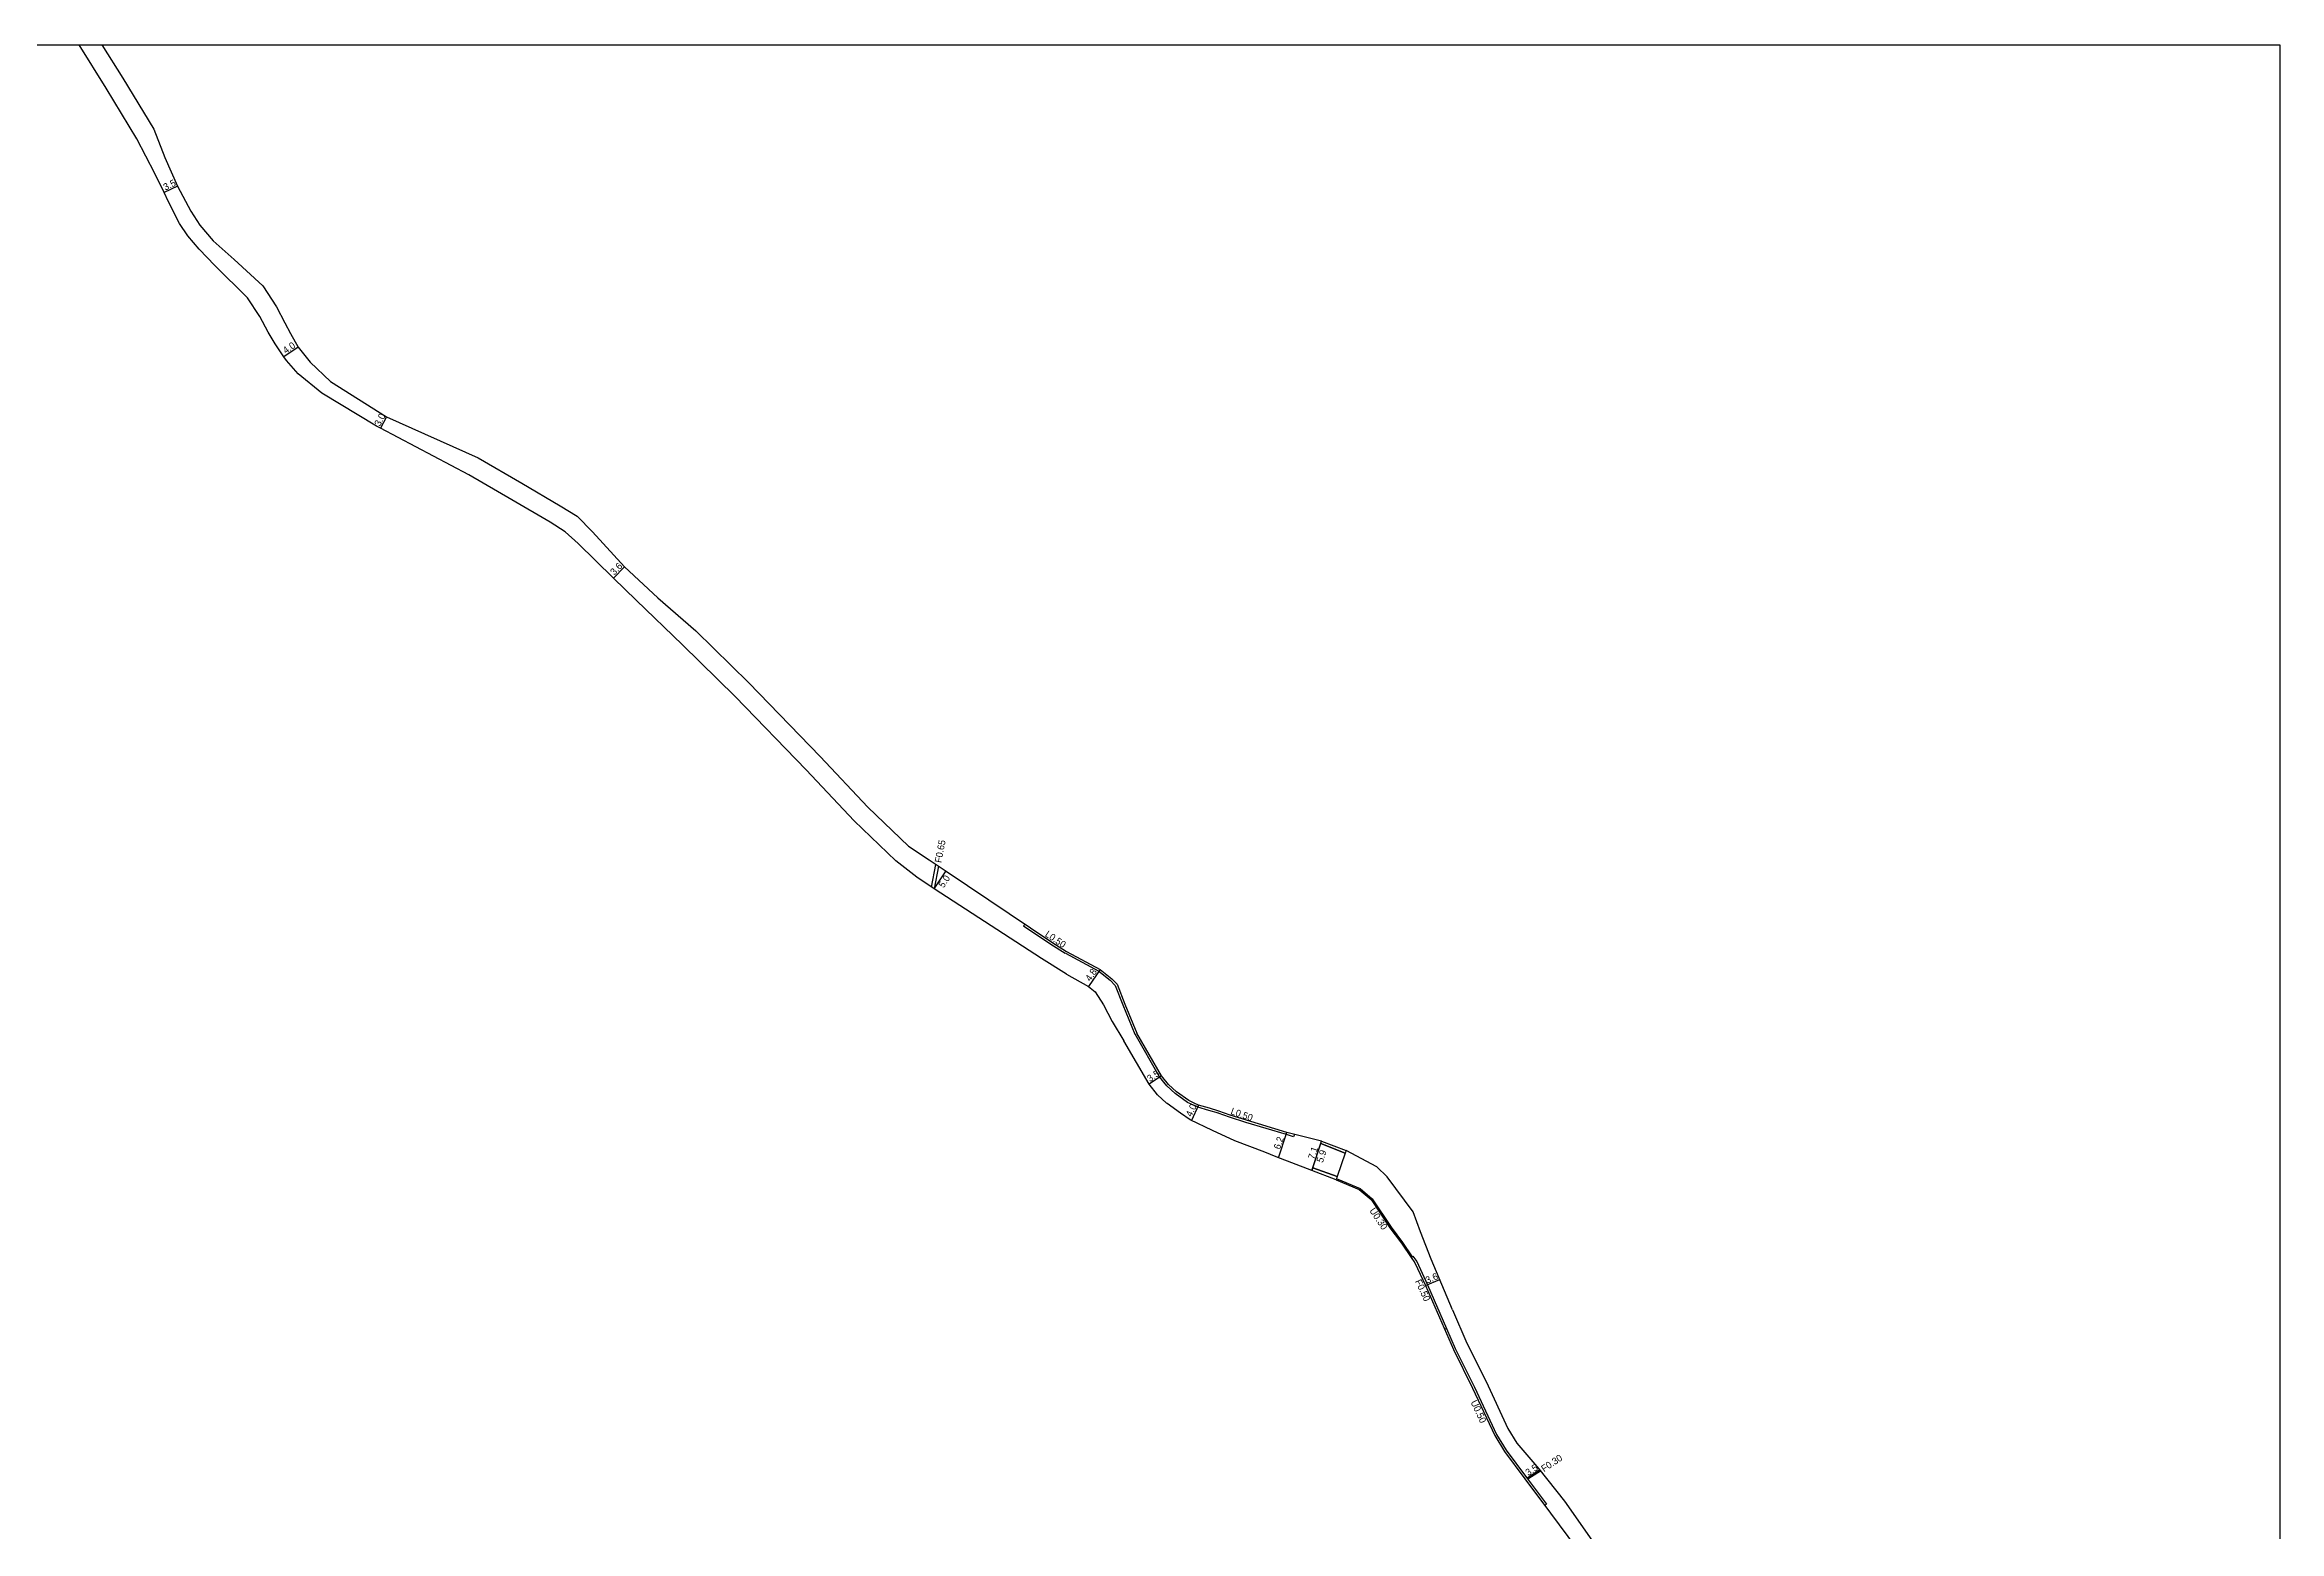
# Model space of a CAD drawing. Header units: metres. Extents: x -19200 to -16000, y -103800 to -102000.
# Drawn here: x -18920 to -18400, y -102346 to -102000 of the extents above; entities that cross this region are included whole.
import ezdxf

# ---------------------------------------------------------------- set-up
doc = ezdxf.new("R2010")
doc.units = ezdxf.units.M
doc.header["$LTSCALE"] = 2.5
for name, color, linetype in [('側溝・桝', 7, 'Continuous'), ('図郭', 7, 'Continuous'), ('幅員', 7, 'Continuous'), ('道路', 7, 'Continuous')]:
    doc.layers.add(name, color=color, linetype=linetype)
doc.styles.get("Standard").update_dxf_attribs({"font": ''})
doc.styles.get('Standard').set_extended_font_data('@MS PGothic')

msp = doc.modelspace()

# ---------------------------------------------------------------- linework, layer by layer
at = {"layer": '側溝・桝', "ltscale": 0.5, "flags": 128}
for points in [[(-18713.92, -102196.16), (-18712.88, -102190.87)], [(-18712.29, -102191.26), (-18713.31, -102196.57)], [(-18594.01, -102298.96), (-18594.46, -102299.16)], [(-18575.25, -102333.83), (-18572.32, -102331.89)], [(-18572.12, -102332.15), (-18575.07, -102334.07)], [(-18570.74, -102339.89), (-18571.14, -102340.18)]]:
    msp.add_lwpolyline(points, dxfattribs=at)
at = {"layer": '側溝・桝'}
for points in [[(-18692.15, -102204.79), (-18692.49, -102205.18), (-18686.15, -102209.43), (-18682.77, -102211.56)], [(-18682.74, -102211.58), (-18674.93, -102215.76), (-18672.29, -102217.87), (-18671.14, -102219.05), (-18669.38, -102223.61), (-18666.57, -102230.39)], [(-18651.95, -102247.37), (-18652.95, -102246.92), (-18654.3, -102246.3), (-18657.18, -102244.25), (-18659.11, -102242.47), (-18660.81, -102240.38), (-18666.54, -102230.45)], [(-18647.14, -102248.84), (-18649.38, -102248.16), (-18651.89, -102247.39)], [(-18629.44, -102253.81), (-18629.63, -102254.32), (-18631.31, -102253.77), (-18640.74, -102250.95), (-18644.52, -102249.75), (-18647.16, -102248.84)], [(-18619.62, -102264.08), (-18619.33, -102264.18), (-18614.16, -102266.32), (-18611.31, -102268.75), (-18606.93, -102275.34), (-18604.29, -102278.93), (-18601.99, -102282.23)], [(-18602.24, -102282.39), (-18601.99, -102282.23), (-18601.83, -102282.1), (-18600.94, -102283.38), (-18598.44, -102288.77), (-18594.01, -102298.96)], [(-18594.01, -102298.96), (-18591.98, -102303.61), (-18587.49, -102312.61), (-18582.36, -102323.65), (-18580.11, -102327.31), (-18575.4, -102333.64), (-18570.74, -102339.89)]]:
    msp.add_lwpolyline(points, dxfattribs=at)
at = {"layer": '図郭'}
msp.add_lwpolyline([(-19200, -102000), (-18400, -102000), (-18400, -102600), (-19200, -102600)], close=True, dxfattribs=at)
at = {"layer": '幅員', "flags": 128}
for points in [[(-18889.45, -102032.91), (-18892.6, -102034.43)], [(-18861.37, -102070.41), (-18864.68, -102072.65)], [(-18840.79, -102086.63), (-18842.2, -102089.29)], [(-18787.94, -102124.2), (-18785.43, -102121.62)], [(-18713.29, -102196.59), (-18710.54, -102192.41)], [(-18674.65, -102215.34), (-18677.35, -102219.31)], [(-18660.39, -102240.1), (-18663.28, -102242.09)], [(-18651.74, -102246.91), (-18653.43, -102250.5)], [(-18633.14, -102259.19), (-18631.17, -102253.3)], [(-18625.35, -102262.13), (-18623.09, -102255.36)], [(-18625.13, -102261.52), (-18623.27, -102255.89)], [(-18598.9, -102288.98), (-18595.57, -102287.58)], [(-18572.32, -102331.89), (-18575.25, -102333.83)]]:
    msp.add_lwpolyline(points, dxfattribs=at)
at = {"layer": '道路'}
for points in [[(-18682.5, -102216.46), (-18688.28, -102212.81), (-18713.29, -102196.59), (-18717.3, -102193.87), (-18722.26, -102190.05), (-18731.96, -102180.7), (-18743.1, -102168.85), (-18759.62, -102151.8), (-18771.89, -102139.72), (-18782.67, -102129.33), (-18787.94, -102124.2), (-18792.12, -102120.13), (-18796.19, -102116.14), (-18799.17, -102113.42), (-18802.71, -102111.2), (-18811.6, -102105.99), (-18821.65, -102100.14), (-18842.2, -102089.29), (-18843.12, -102088.8), (-18855.88, -102081.13), (-18861.35, -102076.62), (-18864.06, -102073.56), (-18864.68, -102072.65), (-18866.72, -102069.69), (-18868.38, -102066.96), (-18870.29, -102063.31), (-18873.13, -102058.98), (-18880.76, -102051.4), (-18884.4, -102047.61), (-18887.05, -102044.55), (-18889, -102041.65), (-18891.57, -102036.57), (-18892.6, -102034.43), (-18894.74, -102030.01), (-18898.92, -102021.9), (-18906.04, -102010.12), (-18912.38, -102000)], [(-18907.07, -102000), (-18902.21, -102007.76), (-18894.99, -102019.71), (-18892.41, -102026.31), (-18889.45, -102032.91), (-18886.38, -102038.8), (-18884.23, -102042.06), (-18881.15, -102045.66), (-18876.29, -102049.99), (-18869.63, -102056.12), (-18866.41, -102061.02), (-18864.46, -102064.74), (-18863.16, -102067.24), (-18861.37, -102070.41), (-18858.61, -102073.95), (-18853.81, -102078.42), (-18840.79, -102086.63), (-18819.47, -102096.21), (-18809.33, -102102.1), (-18800.38, -102107.35), (-18796.44, -102109.82), (-18792.87, -102113.46), (-18785.43, -102121.62), (-18777.63, -102128.84), (-18768.75, -102136.5), (-18756.42, -102148.63), (-18739.84, -102165.74), (-18728.76, -102177.54), (-18719.31, -102186.64), (-18714.49, -102189.82), (-18710.48, -102192.45), (-18685.88, -102209.01), (-18682.5, -102211.14)], [(-18682.5, -102211.14), (-18674.65, -102215.34), (-18671.95, -102217.5), (-18670.71, -102218.78), (-18668.92, -102223.42), (-18666.11, -102230.2)], [(-18682.5, -102216.46), (-18677.35, -102219.31), (-18675.8, -102220.53), (-18673.86, -102223.6), (-18671.84, -102227.48), (-18669.14, -102231.95)], [(-18659.21, -102246.46), (-18661.31, -102244.52), (-18663.28, -102242.09), (-18669.14, -102231.95)], [(-18651.74, -102246.91), (-18652.74, -102246.46), (-18654.05, -102245.86), (-18656.86, -102243.87), (-18658.75, -102242.13), (-18660.39, -102240.1), (-18666.11, -102230.2)], [(-18625.13, -102261.52), (-18625.35, -102262.13), (-18633.65, -102258.99), (-18636.32, -102257.9), (-18643.29, -102255.28), (-18648.5, -102252.82), (-18653.72, -102250.37), (-18655.99, -102248.79), (-18659.07, -102246.59), (-18659.21, -102246.46)], [(-18647, -102248.36), (-18649.23, -102247.68), (-18651.74, -102246.91)], [(-18623.27, -102255.89), (-18623.09, -102255.36), (-18631.17, -102253.3), (-18640.59, -102250.47), (-18644.36, -102249.28), (-18647, -102248.36)], [(-18617.58, -102258.12), (-18623.27, -102255.89)], [(-18617.58, -102258.12), (-18623.27, -102255.89)], [(-18592.63, -102294.6), (-18597.58, -102282.78), (-18600.04, -102276.43), (-18601.82, -102271.75), (-18607.83, -102263.64), (-18610.28, -102261.32), (-18617.39, -102257.53), (-18617.58, -102258.12)], [(-18619.45, -102263.54), (-18625.13, -102261.52)], [(-18619.45, -102263.54), (-18625.13, -102261.52)], [(-18619.45, -102263.54), (-18619.7, -102264.35), (-18614.32, -102266.58), (-18611.53, -102268.95), (-18607.18, -102275.51), (-18604.53, -102279.1), (-18602.24, -102282.39)], [(-18602.24, -102282.39), (-18601.38, -102283.63), (-18598.9, -102288.98), (-18592.43, -102303.82), (-18587.94, -102312.83), (-18582.8, -102323.89), (-18580.52, -102327.59), (-18575.8, -102333.94), (-18569.83, -102341.95), (-18561.78, -102352.82), (-18555.79, -102360.14), (-18552.75, -102362.6), (-18550.21, -102363.73), (-18547.7, -102364.85), (-18541.33, -102367.11)], [(-18592.63, -102294.6), (-18589.26, -102302.34), (-18584.78, -102311.31), (-18579.71, -102322.23), (-18577.62, -102325.63), (-18572.54, -102331.62), (-18566.56, -102339.15), (-18558.56, -102350.55), (-18553.31, -102357.64), (-18550.91, -102359.59), (-18548.91, -102360.81), (-18546.43, -102361.87), (-18541.05, -102363.66)]]:
    msp.add_lwpolyline(points, dxfattribs=at)
at = {"layer": '道路', "ltscale": 0.5, "flags": 128}
for points in [[(-18625.13, -102261.52), (-18623.27, -102255.89), (-18617.58, -102258.12), (-18619.45, -102263.54)], [(-18619.45, -102263.54), (-18619.7, -102264.35), (-18625.35, -102262.13), (-18625.13, -102261.52)]]:
    msp.add_lwpolyline(points, close=True, dxfattribs=at)
msp.add_lwpolyline([(-18623.27, -102255.89), (-18623.09, -102255.36), (-18617.39, -102257.53), (-18617.58, -102258.12), (-18623.27, -102255.89)], dxfattribs=at)

# ---------------------------------------------------------------- texts
at = {"layer": '側溝・桝'}
for s, rotation, p in [('F0.65', 79.1448, (-18711.63, -102190.61)), ('L0.50', 326.0543, (-18687.66, -102207.51)), ('L0.50', 340.9062, (-18644.41, -102249)), ('U0.30', 303.5895, (-18612.05, -102271.51)), ('F0.50', 294.913, (-18601.41, -102287.96)), ('U0.50', 294.9153, (-18588.46, -102316.09)), ('F0.30', 33.5047, (-18571.33, -102332.45))]:
    msp.add_text(s, height=1.6, rotation=rotation, dxfattribs=at).set_placement(p)
at = {"layer": '幅員'}
for s, rotation, p in [('3.5', 25.7796, (-18892.29, -102034)), ('4.0', 34.1516, (-18864.26, -102072.06)), ('3.0', 62.1103, (-18842.32, -102088.99)), ('3.6', 45.79, (-18787.76, -102123.65)), ('5.0', 56.7107, (-18711.09, -102196.49)), ('4.8', 55.834, (-18676.94, -102218.26)), ('3.5', 34.5228, (-18663.04, -102241.61)), ('4.0', 64.7777, (-18653.38, -102249.79)), ('6.2', 71.4551, (-18632.8, -102257.37)), ('7.1', 71.543, (-18624.81, -102259.71)), ('5.9', 71.7027, (-18622.83, -102260.47)), ('3.6', 22.7392, (-18598.51, -102288.54)), ('3.5', 33.5047, (-18574.99, -102333.36))]:
    msp.add_text(s, height=1.6, rotation=rotation, dxfattribs=at).set_placement(p)

doc.saveas('drawing.dxf')
